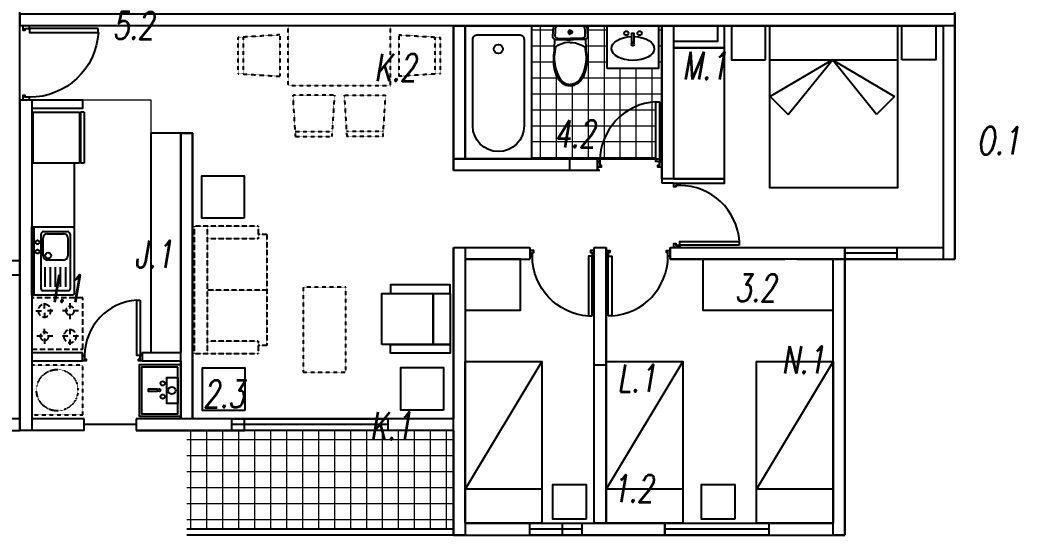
# Model space of a CAD drawing. Header units: inches. Extents: x 85 to 4460, y 49 to 5584.
# Drawn here: x 3290 to 4460, y 49 to 653 of the extents above; entities that cross this region are included whole.
import ezdxf

# ---------------------------------------------------------------- set-up
doc = ezdxf.new("R2010")
doc.units = ezdxf.units.IN
doc.header["$MEASUREMENT"] = 0
doc.linetypes.add('HIDDEN', pattern=[0.375, 0.25, -0.125])
doc.linetypes.add('HIDDEN2', pattern=[4.7625, 3.175, -1.5875])
for name, color, linetype in [('01 BLOQUES MUEBLES', 252, 'Continuous'), ('01 LOSA', 250, 'Continuous'), ('01 MUROS', 7, 'Continuous'), ('01 PUERTAS Y VENTANAS', 246, 'Continuous'), ('01 TEXTO SIMB.', 2, 'Continuous'), ('AR-ARTEFACTOS', 7, 'Continuous'), ('AR-MUEBLES SEGMENT', 252, 'HIDDEN2'), ('AR-PROYECCION', 8, 'Continuous'), ('Muros X', 100, 'Continuous'), ('Muros Y', 50, 'Continuous'), ('REV_JM', 201, 'Continuous')]:
    doc.layers.add(name, color=color, linetype=linetype)
doc.layers.add('01 HATCH', color=253, linetype='Continuous', lineweight=5)
doc.layers.add('LD_ELEV 1', color=254, linetype='Continuous', lineweight=9)
doc.layers.add('Nombres muros x', color=7, linetype='Continuous', true_color=0xffffff)
doc.layers.add('Nombres muros y', color=7, linetype='Continuous', true_color=0xffffff)
doc.layers.get('01 TEXTO SIMB.').off()
doc.styles.add('ROMANS', font='romans.shx', dxfattribs={"width": 0.7, "oblique": 10})

# ---------------------------------------------------------------- blocks, each defined once
blk = doc.blocks.new('mcaam')
at = {"layer": '01 BLOQUES MUEBLES', "ltscale": 25}
blk.add_line((65173.3, -1759.8), (65323.3, -1849.8), dxfattribs=at)
blk.add_lwpolyline([(65363.3, -1759.8), (65363.3, -1849.8), (65173.3, -1849.8), (65173.3, -1759.8)], close=True, dxfattribs=at)
blk.add_lwpolyline([(65323.3, -1759.8), (65323.3, -1849.8)], dxfattribs=at)
blk = doc.blocks.new('*U43')
at = {"layer": '01 PUERTAS Y VENTANAS'}
for points in [[(1648.7, 5084.8), (1648.7, 5081.8), (1643.8, 5081.8), (1643.8, 5079.8), (1641.2, 5079.8), (1641.2, 5084.8)], [(1726.7, 5003.8), (1648.7, 5003.8), (1648.7, 5008.5), (1726.7, 5008.5)], [(1648.7, 5003.8), (1648.7, 5000.8), (1641.2, 5000.8), (1641.2, 5005.8), (1643.8, 5005.8), (1643.8, 5003.8)]]:
    blk.add_lwpolyline(points, close=True, dxfattribs=at)
at = {"layer": '01 PUERTAS Y VENTANAS', "color": 8}
blk.add_arc((1648.6, 5003.5), 78.3, 3.6465, 89.9158, dxfattribs=at)
blk = doc.blocks.new('*U17')
at = {"layer": '01 PUERTAS Y VENTANAS'}
for points in [[(1638.2, 5086.3), (1638.2, 5008.3), (1633.5, 5008.3), (1633.5, 5086.3)], [(1557.2, 5008.3), (1560.2, 5008.3), (1560.2, 5003.4), (1562.2, 5003.4), (1562.2, 5000.8), (1557.2, 5000.8)], [(1638.2, 5008.3), (1641.2, 5008.3), (1641.2, 5000.8), (1636.2, 5000.8), (1636.2, 5003.4), (1638.2, 5003.4)]]:
    blk.add_lwpolyline(points, close=True, dxfattribs=at)
at = {"layer": '01 PUERTAS Y VENTANAS', "color": 8}
blk.add_arc((1638.5, 5008.2), 78.3, 93.6465, 179.9158, dxfattribs=at)
blk = doc.blocks.new('sofa-2')
at = {"linetype": 'HIDDEN', "ltscale": 0.01}
for p, q in [((-0.75, 1.5), (-0.75, 1.35)), ((-0.75, 1.5), (0, 1.5)), ((-0.15, 1.5), (-0.15, 0)), ((0, 1.5), (0, 0)), ((-0.85, 1.4), (-0.75, 1.4)), ((-0.85, 1.4), (-0.85, 0.1)), ((-0.75, 1.35), (-0.15, 1.35)), ((-0.85, 0.75), (-0.15, 0.75)), ((-0.75, 0.15), (-0.15, 0.15)), ((-0.75, 0.15), (-0.75, 0)), ((-0.85, 0.1), (-0.75, 0.1)), ((-0.75, 0), (0, 0))]:
    blk.add_line(p, q, dxfattribs=at)
blk = doc.blocks.new('*U15')
at = {"layer": '01 PUERTAS Y VENTANAS'}
for points in [[(1555.7, 4997.8), (1633.7, 4997.8), (1633.7, 4993.1), (1555.7, 4993.1)], [(1633.7, 4997.8), (1633.7, 5000.8), (1641.2, 5000.8), (1641.2, 4995.8), (1638.7, 4995.8), (1638.7, 4997.8)], [(1633.7, 4916.8), (1633.7, 4919.8), (1638.7, 4919.8), (1638.7, 4921.8), (1641.2, 4921.8), (1641.2, 4916.8)]]:
    blk.add_lwpolyline(points, close=True, dxfattribs=at)
at = {"layer": '01 PUERTAS Y VENTANAS', "color": 8}
blk.add_arc((1633.8, 4998.1), 78.3, 183.6465, 269.9158, dxfattribs=at)
blk = doc.blocks.new('wc')
at = {"layer": '01 BLOQUES MUEBLES'}
for p, q in [((2025.7, 3384.7), (2025.8, 3385.1)), ((2025.7, 3384.4), (2025.7, 3384.7)), ((2025.7, 3384.1), (2025.7, 3384.4)), ((2025.7, 3367.4), (2025.7, 3384.1)), ((2025.8, 3385.4), (2025.9, 3385.7)), ((2025.8, 3385.1), (2025.8, 3385.4)), ((2025.9, 3385.7), (2026.2, 3386)), ((2026.2, 3386), (2026.5, 3386.4)), ((2026.3, 3382.4), (2026.4, 3382.7)), ((2026.3, 3382.1), (2026.3, 3382.4)), ((2026.3, 3381.9), (2026.3, 3382.1)), ((2026.4, 3383), (2026.5, 3383.3)), ((2026.4, 3382.7), (2026.4, 3383)), ((2026.5, 3386.4), (2026.8, 3386.7)), ((2026.5, 3383.3), (2026.7, 3383.5)), ((2026.7, 3383.5), (2027, 3383.9)), ((2026.8, 3386.7), (2027.2, 3386.9)), ((2027, 3383.9), (2027.3, 3384.1)), ((2027.2, 3386.9), (2027.5, 3387.1)), ((2027.3, 3384.1), (2027.6, 3384.3)), ((2027.5, 3387.1), (2027.8, 3387.2)), ((2027.6, 3384.3), (2027.9, 3384.4)), ((2027.8, 3387.2), (2028.1, 3387.3)), ((2027.9, 3384.4), (2028.1, 3384.5)), ((2028.1, 3387.3), (2028.4, 3387.4)), ((2028.1, 3384.5), (2028.4, 3384.6)), ((2028.4, 3387.4), (2028.7, 3387.5)), ((2028.4, 3384.6), (2028.6, 3384.7)), ((2028.6, 3384.7), (2028.9, 3384.8)), ((2028.7, 3387.5), (2029, 3387.5)), ((2028.9, 3384.8), (2029.2, 3384.8)), ((2029, 3387.5), (2031, 3387.6)), ((2029.2, 3384.8), (2030.9, 3384.9)), ((2030.9, 3384.9), (2032.6, 3385)), ((2031, 3387.6), (2032.9, 3387.7)), ((2032.6, 3385), (2034.3, 3385.1)), ((2032.9, 3387.7), (2034.9, 3387.8)), ((2034.3, 3385.1), (2036, 3385.2)), ((2034.9, 3387.8), (2036.9, 3387.9)), ((2036, 3385.2), (2037.7, 3385.2)), ((2036.9, 3387.9), (2038.8, 3388)), ((2037.7, 3385.2), (2037.9, 3385.2)), ((2037.9, 3385.2), (2038.1, 3385.1)), ((2038.1, 3385.1), (2038.4, 3385)), ((2038.4, 3385), (2038.6, 3384.8)), ((2038.6, 3384.8), (2038.9, 3384.6)), ((2038.8, 3388), (2039.1, 3388)), ((2038.9, 3384.6), (2039.1, 3384.3)), ((2039.1, 3388), (2039.4, 3387.9)), ((2039.1, 3384.3), (2039.4, 3384.1)), ((2039.4, 3387.9), (2039.6, 3387.8)), ((2039.4, 3384.1), (2039.6, 3383.8)), ((2039.6, 3387.8), (2039.9, 3387.6)), ((2039.6, 3383.8), (2039.7, 3383.5)), ((2039.7, 3383.5), (2039.8, 3383.3)), ((2039.8, 3383.3), (2040, 3382.8)), ((2039.9, 3387.6), (2040.2, 3387.3)), ((2040, 3382.8), (2040.1, 3382.4)), ((2040.1, 3382.4), (2040.2, 3382.1)), ((2040.2, 3387.3), (2040.5, 3387)), ((2040.2, 3382.1), (2040.2, 3381.8)), ((2040.5, 3387), (2040.8, 3386.7)), ((2040.8, 3386.7), (2041, 3386.3)), ((2041, 3386.3), (2041.2, 3386)), ((2041.2, 3386), (2041.3, 3385.7)), ((2041.3, 3385.7), (2044.8, 3385.9)), ((2041.3, 3385.7), (2041.5, 3385.3)), ((2041.5, 3385.3), (2041.7, 3384.8)), ((2041.7, 3384.8), (2041.8, 3384.4)), ((2041.8, 3384.4), (2041.8, 3384)), ((2041.8, 3384), (2042.2, 3371.2)), ((2044.8, 3385.9), (2049.3, 3386)), ((2047.9, 3379.7), (2049, 3382.1)), ((2049, 3382.1), (2050.5, 3384.5)), ((2049.3, 3386), (2054.7, 3386.3)), ((2050.5, 3384.5), (2053.2, 3385.1)), ((2053.2, 3385.1), (2056.1, 3385.5)), ((2054.7, 3386.3), (2060.3, 3386.9)), ((2056.1, 3385.5), (2059.1, 3385.9)), ((2059.1, 3385.9), (2062.2, 3386)), ((2060.3, 3386.9), (2065.8, 3387.1)), ((2062.2, 3386), (2065.1, 3386)), ((2065.1, 3386), (2068.1, 3385.9)), ((2065.8, 3387.1), (2068.5, 3387.1)), ((2068.1, 3385.9), (2070.8, 3385.5)), ((2068.5, 3387.1), (2071.2, 3387)), ((2070.8, 3385.5), (2074.2, 3384.8)), ((2071.2, 3387), (2073.8, 3386.7)), ((2073.8, 3386.7), (2076.4, 3386.2)), ((2074.2, 3384.8), (2077.7, 3383.8)), ((2076.4, 3386.2), (2079, 3385.5)), ((2077.7, 3383.8), (2080.2, 3382.9)), ((2079, 3385.5), (2081.5, 3384.6)), ((2080.2, 3382.9), (2082.6, 3381.9)), ((2081.5, 3384.6), (2084, 3383.6)), ((2082.6, 3381.9), (2084.8, 3381)), ((2084, 3383.6), (2086.3, 3382.3)), ((2086.3, 3382.3), (2088.6, 3380.9)), ((2026.3, 3367.4), (2026.3, 3381.9)), ((2040.2, 3381.8), (2040.5, 3370.7)), ((2040.5, 3370.7), (2040.5, 3367.4)), ((2042.2, 3371.2), (2042.2, 3367.4)), ((2045.2, 3367.4), (2045.4, 3370.6)), ((2045.4, 3370.6), (2045.8, 3373.6)), ((2045.8, 3373.6), (2046.7, 3376.6)), ((2046.7, 3376.6), (2047.9, 3379.7)), ((2084.8, 3381), (2086.8, 3380)), ((2086.8, 3380), (2088.7, 3378.8)), ((2088.6, 3380.9), (2090.6, 3379.1)), ((2088.7, 3378.8), (2090.3, 3377.3)), ((2090.3, 3377.3), (2091.8, 3375.6)), ((2090.6, 3379.1), (2092.5, 3377.2)), ((2091.8, 3375.6), (2092.9, 3373.7)), ((2092.5, 3377.2), (2094, 3375)), ((2092.9, 3373.7), (2093.8, 3371.7)), ((2093.8, 3371.7), (2094.4, 3369.5)), ((2094, 3375), (2095.2, 3372.6)), ((2095.2, 3372.6), (2095.9, 3370)), ((2025.7, 3350.7), (2025.7, 3367.4)), ((2026.3, 3352.9), (2026.3, 3367.4)), ((2031, 3367.9), (2031.2, 3368.4)), ((2031, 3367.4), (2031, 3367.9)), ((2031, 3367.4), (2031, 3366.9)), ((2031, 3366.9), (2031.2, 3366.4)), ((2031.2, 3368.4), (2031.4, 3368.8)), ((2031.2, 3366.4), (2031.4, 3366)), ((2031.4, 3368.8), (2031.8, 3369.1)), ((2031.4, 3366), (2031.8, 3365.6)), ((2031.8, 3369.1), (2032.2, 3369.4)), ((2031.8, 3365.6), (2032.2, 3365.4)), ((2031.9, 3367.4), (2032, 3367.8)), ((2031.9, 3367.4), (2032, 3367)), ((2032, 3367.8), (2032.2, 3368.1)), ((2032, 3367), (2032.2, 3366.6)), ((2032.2, 3369.4), (2032.7, 3369.6)), ((2032.2, 3368.1), (2032.5, 3368.4)), ((2032.2, 3366.6), (2032.5, 3366.4)), ((2032.2, 3365.4), (2032.7, 3365.2)), ((2032.5, 3368.4), (2032.8, 3368.6)), ((2032.5, 3366.4), (2032.8, 3366.2)), ((2032.7, 3369.6), (2033.2, 3369.6)), ((2032.7, 3365.2), (2033.2, 3365.1)), ((2032.8, 3368.6), (2033.2, 3368.6)), ((2032.8, 3366.2), (2033.2, 3366.1)), ((2033.2, 3369.6), (2033.7, 3369.6)), ((2033.2, 3368.6), (2033.6, 3368.6)), ((2033.2, 3366.1), (2033.6, 3366.2)), ((2033.2, 3365.1), (2033.7, 3365.2)), ((2033.6, 3368.6), (2033.9, 3368.4)), ((2033.6, 3366.2), (2033.9, 3366.4)), ((2033.7, 3369.6), (2034.1, 3369.4)), ((2033.7, 3365.2), (2034.1, 3365.4)), ((2033.9, 3368.4), (2034.2, 3368.1)), ((2033.9, 3366.4), (2034.2, 3366.6)), ((2034.1, 3369.4), (2034.6, 3369.2)), ((2034.1, 3365.4), (2034.6, 3365.6)), ((2034.2, 3368.1), (2034.4, 3367.8)), ((2034.2, 3366.6), (2034.4, 3367)), ((2034.4, 3367.8), (2034.5, 3367.4)), ((2034.4, 3367), (2034.5, 3367.4)), ((2034.6, 3369.2), (2034.9, 3368.8)), ((2034.6, 3365.6), (2034.9, 3366)), ((2034.9, 3368.8), (2035.2, 3368.4)), ((2034.9, 3366), (2035.2, 3366.4)), ((2035.2, 3368.4), (2035.4, 3367.9)), ((2035.2, 3366.4), (2035.4, 3366.9)), ((2035.4, 3367.9), (2035.4, 3367.4)), ((2035.4, 3366.9), (2035.4, 3367.4)), ((2040.2, 3353), (2040.5, 3364.1)), ((2040.5, 3364.1), (2040.5, 3367.4)), ((2041.8, 3350.7), (2042.2, 3363.6)), ((2042.2, 3363.6), (2042.2, 3367.4)), ((2045.2, 3367.4), (2045.4, 3364.2)), ((2045.4, 3364.2), (2045.8, 3361.2)), ((2045.8, 3361.2), (2046.7, 3358.1)), ((2090.3, 3357.5), (2091.8, 3359.2)), ((2091.8, 3359.2), (2092.9, 3361.1)), ((2094, 3359.8), (2092.5, 3357.5)), ((2092.9, 3361.1), (2093.8, 3363.1)), ((2093.8, 3363.1), (2094.4, 3365.2)), ((2095.2, 3362.1), (2094, 3359.8)), ((2094.4, 3369.5), (2094.5, 3367.4)), ((2094.4, 3365.2), (2094.5, 3367.4)), ((2095.9, 3364.7), (2095.2, 3362.1)), ((2095.9, 3370), (2096.2, 3367.4)), ((2096.2, 3367.4), (2095.9, 3364.7)), ((2025.7, 3350.4), (2025.7, 3350.7)), ((2025.7, 3350), (2025.7, 3350.4)), ((2025.8, 3349.7), (2025.7, 3350)), ((2025.8, 3349.4), (2025.8, 3349.7)), ((2025.9, 3349), (2025.8, 3349.4)), ((2026.1, 3348.7), (2025.9, 3349)), ((2026.5, 3348.3), (2026.1, 3348.7)), ((2026.3, 3352.7), (2026.3, 3352.9)), ((2026.3, 3352.4), (2026.3, 3352.7)), ((2026.4, 3352.1), (2026.3, 3352.4)), ((2026.4, 3351.8), (2026.4, 3352.1)), ((2026.5, 3351.5), (2026.4, 3351.8)), ((2026.7, 3351.3), (2026.5, 3351.5)), ((2026.8, 3348.1), (2026.5, 3348.3)), ((2027, 3350.9), (2026.7, 3351.3)), ((2027.2, 3347.9), (2026.8, 3348.1)), ((2027.2, 3350.7), (2027, 3350.9)), ((2027.6, 3350.5), (2027.2, 3350.7)), ((2027.5, 3347.7), (2027.2, 3347.9)), ((2027.8, 3347.6), (2027.5, 3347.7)), ((2027.8, 3350.4), (2027.6, 3350.5)), ((2028.1, 3350.2), (2027.8, 3350.4)), ((2028.1, 3347.4), (2027.8, 3347.6)), ((2028.4, 3350.1), (2028.1, 3350.2)), ((2028.4, 3347.3), (2028.1, 3347.4)), ((2028.6, 3350.1), (2028.4, 3350.1)), ((2028.7, 3347.3), (2028.4, 3347.3)), ((2028.9, 3350), (2028.6, 3350.1)), ((2029, 3347.2), (2028.7, 3347.3)), ((2029.1, 3350), (2028.9, 3350)), ((2031, 3347.1), (2029, 3347.2)), ((2030.8, 3349.9), (2029.1, 3350)), ((2032.6, 3349.8), (2030.8, 3349.9)), ((2032.9, 3347), (2031, 3347.1)), ((2034.3, 3349.7), (2032.6, 3349.8)), ((2034.9, 3346.9), (2032.9, 3347)), ((2036, 3349.6), (2034.3, 3349.7)), ((2036.9, 3346.8), (2034.9, 3346.9)), ((2037.7, 3349.6), (2036, 3349.6)), ((2038.8, 3346.8), (2036.9, 3346.8)), ((2037.9, 3349.6), (2037.7, 3349.6)), ((2038.1, 3349.7), (2037.9, 3349.6)), ((2038.4, 3349.8), (2038.1, 3349.7)), ((2038.6, 3349.9), (2038.4, 3349.8)), ((2038.9, 3350.2), (2038.6, 3349.9)), ((2039.1, 3346.8), (2038.8, 3346.8)), ((2039.1, 3350.4), (2038.9, 3350.2)), ((2039.4, 3350.7), (2039.1, 3350.4)), ((2039.3, 3346.9), (2039.1, 3346.8)), ((2039.6, 3347), (2039.3, 3346.9)), ((2039.6, 3351), (2039.4, 3350.7)), ((2039.7, 3351.3), (2039.6, 3351)), ((2039.9, 3347.2), (2039.6, 3347)), ((2039.8, 3351.5), (2039.7, 3351.3)), ((2039.8, 3351.5), (2040, 3351.9)), ((2040.2, 3347.5), (2039.9, 3347.2)), ((2040, 3351.9), (2040.1, 3352.3)), ((2040.1, 3352.3), (2040.2, 3352.7)), ((2040.2, 3352.7), (2040.2, 3353)), ((2040.5, 3347.8), (2040.2, 3347.5)), ((2040.8, 3348.1), (2040.5, 3347.8)), ((2041, 3348.4), (2040.8, 3348.1)), ((2041.2, 3348.8), (2041, 3348.4)), ((2041.3, 3349), (2041.2, 3348.8)), ((2041.3, 3349), (2041.5, 3349.5)), ((2044.8, 3348.9), (2041.3, 3349)), ((2041.5, 3349.5), (2041.7, 3350)), ((2041.7, 3350), (2041.8, 3350.4)), ((2041.8, 3350.4), (2041.8, 3350.7)), ((2049.3, 3348.7), (2044.8, 3348.9)), ((2046.7, 3358.1), (2047.9, 3355)), ((2047.9, 3355), (2048.9, 3352.7)), ((2048.9, 3352.7), (2050.5, 3350.2)), ((2054.7, 3348.4), (2049.3, 3348.7)), ((2050.5, 3350.2), (2053.2, 3349.7)), ((2053.2, 3349.7), (2056, 3349.3)), ((2060.3, 3347.9), (2054.7, 3348.4)), ((2056, 3349.3), (2059.1, 3348.9)), ((2059.1, 3348.9), (2062.1, 3348.7)), ((2065.8, 3347.6), (2060.3, 3347.9)), ((2062.1, 3348.7), (2065, 3348.7)), ((2065, 3348.7), (2068, 3348.9)), ((2068.5, 3347.6), (2065.8, 3347.6)), ((2068, 3348.9), (2070.8, 3349.3)), ((2071.2, 3347.8), (2068.5, 3347.6)), ((2070.8, 3349.3), (2074.2, 3350)), ((2073.8, 3348.1), (2071.2, 3347.8)), ((2076.4, 3348.6), (2073.8, 3348.1)), ((2074.2, 3350), (2077.7, 3350.9)), ((2079, 3349.2), (2076.4, 3348.6)), ((2077.7, 3350.9), (2080.2, 3351.8)), ((2081.5, 3350.1), (2079, 3349.2)), ((2080.2, 3351.8), (2082.6, 3352.8)), ((2084, 3351.1), (2081.5, 3350.1)), ((2082.6, 3352.8), (2084.8, 3353.7)), ((2086.3, 3352.4), (2084, 3351.1)), ((2084.8, 3353.7), (2086.8, 3354.8)), ((2088.5, 3353.9), (2086.3, 3352.4)), ((2086.8, 3354.8), (2088.7, 3356)), ((2090.6, 3355.6), (2088.5, 3353.9)), ((2088.7, 3356), (2090.3, 3357.5)), ((2092.5, 3357.5), (2090.6, 3355.6))]:
    blk.add_line(p, q, dxfattribs=at)
blk = doc.blocks.new('tt')
at = {"layer": '01 BLOQUES MUEBLES', "color": 8}
blk.add_lwpolyline([(80582.1, 2679.8), (80722.1, 2679.8), (80722.1, 2609.8), (80582.1, 2609.8)], close=True, dxfattribs=at)
at = {"layer": '01 BLOQUES MUEBLES'}
blk.add_lwpolyline([(80596.5, 2671.8), (80687.6, 2671.8, -0.999997), (80687.6, 2617.8), (80596.5, 2617.8, -0.414214), (80591.5, 2622.8), (80591.5, 2666.8, -0.414214)], format="xyb", close=True, dxfattribs=at)
blk.add_circle((80606.5, 2644.8), 4.8, dxfattribs=at)
blk = doc.blocks.new('Cama 2 plazas')
at = {"layer": '01 BLOQUES MUEBLES'}
for p, q in [((1628.9, 5039.1), (1671.9, 5112.1)), ((1671.9, 5112.1), (1693.1, 5090.9)), ((1693.1, 5090.9), (1628.9, 5039.1)), ((1628.9, 5039.1), (1671.9, 4966.1)), ((1693.1, 4987.3), (1628.9, 5039.1)), ((1671.9, 4966.1), (1693.1, 4987.3))]:
    blk.add_line(p, q, dxfattribs=at)
for points in [[(1628.9, 5117.7), (1588.9, 5117.7), (1588.9, 5157.7), (1628.9, 5157.7)], [(1588.9, 4962.7), (1778.9, 4962.7), (1778.9, 5112.7), (1588.9, 5112.7)], [(1628.9, 4957.7), (1588.9, 4957.7), (1588.9, 4917.7), (1628.9, 4917.7)]]:
    blk.add_lwpolyline(points, close=True, dxfattribs=at)
blk.add_lwpolyline([(1628.9, 5112.7), (1628.9, 4962.7)], dxfattribs=at)
blk = doc.blocks.new('Sofá 1 cuerpo')
at = {"layer": '01 BLOQUES MUEBLES'}
for points in [[(2459.9, 3659), (2449.9, 3659), (2449.9, 3589), (2459.9, 3589), (2459.9, 3659)], [(2519.9, 3659), (2529.9, 3659), (2529.9, 3589), (2519.9, 3589), (2519.9, 3659)]]:
    blk.add_lwpolyline(points, dxfattribs=at)
for points in [[(2519.9, 3639), (2459.9, 3639), (2459.9, 3659), (2519.9, 3659)], [(2519.9, 3579), (2459.9, 3579), (2459.9, 3639), (2519.9, 3639)]]:
    blk.add_lwpolyline(points, close=True, dxfattribs=at)
blk = doc.blocks.new('lav')
at = {"layer": '01 BLOQUES MUEBLES'}
for p, q in [((53035.9, -1515.9), (53035.9, -1455.9)), ((53035.9, -1455.9), (53040.4, -1455.9)), ((53040.4, -1515.9), (53040.4, -1455.9)), ((53041.4, -1515.9), (53041.4, -1455.9)), ((53041.4, -1455.9), (53095.9, -1455.9)), ((53095.9, -1455.9), (53095.9, -1515.9)), ((53097.6, -1464.8), (53095.9, -1464.8)), ((53097.6, -1507.9), (53097.6, -1464.8)), ((53095.9, -1507.9), (53097.6, -1507.9)), ((53035.9, -1515.9), (53040.4, -1515.9)), ((53095.9, -1515.9), (53041.4, -1515.9))]:
    blk.add_line(p, q, dxfattribs=at)
blk = doc.blocks.new('_Lavaplatos_50x80')
for p, q in [((0.03, -0.8), (0.03, 0)), ((0.11, -0.73), (0.11, -0.085)), ((0.14, -0.055), (0.42, -0.055)), ((0.185, -0.08), (0.375, -0.08)), ((0.45, -0.085), (0.45, -0.385)), ((0.135, -0.34), (0.135, -0.13)), ((0.425, -0.13), (0.425, -0.34)), ((0.375, -0.39), (0.185, -0.39)), ((0.45, -0.385), (0.45, -0.73)), ((0.16, -0.704), (0.16, -0.474)), ((0.22, -0.704), (0.22, -0.474)), ((0.28, -0.704), (0.28, -0.474)), ((0.34, -0.704), (0.34, -0.474)), ((0.4, -0.704), (0.4, -0.474)), ((0.43, -0.75), (0.13, -0.75))]:
    blk.add_line(p, q)
blk.add_lwpolyline([(0.48, -0.8), (0, -0.8), (0, 0), (0.48, 0, -0.414214), (0.5, -0.02), (0.5, -0.78, -0.414214)], format="xyb", close=True)
for centre, radius in [((0.068, -0.18), 0.0232), ((0.068, -0.29), 0.0232), ((0.193, -0.336), 0.035)]:
    blk.add_circle(centre, radius)
for centre, radius, start, end in [((0.14, -0.085), 0.03, 90, 180), ((0.185, -0.13), 0.05, 90, 180), ((0.375, -0.13), 0.05, 0, 90), ((0.42, -0.085), 0.03, 0, 90), ((0.185, -0.34), 0.05, 180, 270), ((0.375, -0.34), 0.05, 270, 0), ((0.13, -0.73), 0.02, 180, 270), ((0.43, -0.73), 0.02, 270, 0)]:
    blk.add_arc(centre, radius, start, end)
blk = doc.blocks.new('_Cocina_1')
at = {"linetype": 'HIDDEN2', "ltscale": 0.02}
for p, q in [((-0.6, -0.3), (-0.6, 0.3)), ((-0.6, 0.3), (0, 0.3)), ((-0.45, 0.175), (-0.45, 0.25)), ((-0.45, 0.175), (-0.45, 0.25)), ((-0.45, 0.175), (-0.45, 0.25)), ((-0.45, 0.175), (-0.45, 0.25)), ((-0.45, 0.175), (-0.45, 0.25)), ((-0.15, 0.175), (-0.15, 0.25)), ((0, 0.3), (0, -0.3)), ((-0.55, 0.15), (-0.475, 0.15)), ((-0.55, 0.15), (-0.475, 0.15)), ((-0.55, 0.15), (-0.475, 0.15)), ((-0.55, 0.15), (-0.475, 0.15)), ((-0.55, 0.15), (-0.475, 0.15)), ((-0.45, 0.05), (-0.45, 0.125)), ((-0.45, 0.05), (-0.45, 0.125)), ((-0.45, 0.05), (-0.45, 0.125)), ((-0.45, 0.05), (-0.45, 0.125)), ((-0.45, 0.05), (-0.45, 0.125)), ((-0.425, 0.15), (-0.35, 0.15)), ((-0.425, 0.15), (-0.35, 0.15)), ((-0.425, 0.15), (-0.35, 0.15)), ((-0.425, 0.15), (-0.35, 0.15)), ((-0.425, 0.15), (-0.35, 0.15)), ((-0.25, 0.15), (-0.175, 0.15)), ((-0.25, 0.15), (-0.175, 0.15)), ((-0.25, 0.15), (-0.175, 0.15)), ((-0.25, 0.15), (-0.175, 0.15)), ((-0.25, 0.15), (-0.175, 0.15)), ((-0.15, 0.125), (-0.15, 0.05)), ((-0.05, 0.15), (-0.125, 0.15)), ((-0.45, -0.125), (-0.45, -0.05)), ((-0.45, -0.125), (-0.45, -0.05)), ((-0.45, -0.125), (-0.45, -0.05)), ((-0.45, -0.125), (-0.45, -0.05)), ((-0.45, -0.125), (-0.45, -0.05)), ((-0.15, -0.125), (-0.15, -0.05)), ((-0.15, -0.125), (-0.15, -0.05)), ((-0.15, -0.125), (-0.15, -0.05)), ((-0.15, -0.125), (-0.15, -0.05)), ((-0.15, -0.125), (-0.15, -0.05)), ((-0.55, -0.15), (-0.475, -0.15)), ((-0.55, -0.15), (-0.475, -0.15)), ((-0.55, -0.15), (-0.475, -0.15)), ((-0.55, -0.15), (-0.475, -0.15)), ((-0.55, -0.15), (-0.475, -0.15)), ((-0.45, -0.25), (-0.45, -0.175)), ((-0.45, -0.25), (-0.45, -0.175)), ((-0.45, -0.25), (-0.45, -0.175)), ((-0.45, -0.25), (-0.45, -0.175)), ((-0.45, -0.25), (-0.45, -0.175)), ((-0.425, -0.15), (-0.35, -0.15)), ((-0.425, -0.15), (-0.35, -0.15)), ((-0.425, -0.15), (-0.35, -0.15)), ((-0.425, -0.15), (-0.35, -0.15)), ((-0.425, -0.15), (-0.35, -0.15)), ((-0.25, -0.15), (-0.175, -0.15)), ((-0.25, -0.15), (-0.175, -0.15)), ((-0.25, -0.15), (-0.175, -0.15)), ((-0.25, -0.15), (-0.175, -0.15)), ((-0.25, -0.15), (-0.175, -0.15)), ((-0.15, -0.175), (-0.15, -0.25)), ((-0.125, -0.15), (-0.05, -0.15)), ((-0.125, -0.15), (-0.05, -0.15)), ((-0.125, -0.15), (-0.05, -0.15)), ((-0.125, -0.15), (-0.05, -0.15)), ((-0.125, -0.15), (-0.05, -0.15)), ((0, -0.3), (-0.6, -0.3)), ((0, -0.3), (-0.6, -0.3)), ((0, -0.3), (-0.6, -0.3)), ((0, -0.3), (-0.6, -0.3)), ((0, -0.3), (-0.6, -0.3))]:
    blk.add_line(p, q, dxfattribs=at)
for centre, radius in [((-0.45, 0.15), 0.05), ((-0.45, 0.15), 0.05), ((-0.45, 0.15), 0.05), ((-0.45, 0.15), 0.05), ((-0.45, 0.15), 0.05), ((-0.15, 0.15), 0.075), ((-0.15, 0.15), 0.075), ((-0.15, 0.15), 0.075), ((-0.15, 0.15), 0.075), ((-0.15, 0.15), 0.075), ((-0.45, -0.15), 0.075), ((-0.45, -0.15), 0.075), ((-0.45, -0.15), 0.075), ((-0.45, -0.15), 0.075), ((-0.45, -0.15), 0.075), ((-0.15, -0.15), 0.05), ((-0.15, -0.15), 0.05), ((-0.15, -0.15), 0.05), ((-0.15, -0.15), 0.05), ((-0.15, -0.15), 0.05)]:
    blk.add_circle(centre, radius, dxfattribs=at)

msp = doc.modelspace()

# ---------------------------------------------------------------- hatches: boundary and pattern name
at = {"layer": '01 HATCH'}
h = msp.add_hatch(dxfattribs=at)
h.set_pattern_fill('NET', color=256, scale=150, angle=180)
h.set_pattern_definition([(180, (84506.894, 379.36), (-2e-15, -18.75), []), (270, (84506.894, 379.36), (18.75, -3e-15), [])])
h.paths.add_polyline_path([(3960.7, 490.4), (3967.6, 490.4), (3967.6, 490.4), (3970.4, 490.4, -0.382894), (4036.1, 557.4), (4040.3, 557.4), (4040.3, 490.4), (4043, 490.4), (4043, 646.6), (4039.1, 646.6), (4039.1, 596.6), (3979.1, 596.6), (3979.1, 646.6), (3960.7, 646.6)])
h.paths.add_polyline_path([(3970.4, 490.4), (3970.4, 490.4), (4036.1, 490.4), (4036.1, 557.4, 0.382894)], flags=17)
h.paths.add_polyline_path([(3890.4, 490.4), (3960.7, 490.4), (3960.7, 646.6), (3953.2, 646.6), (3953.9, 646.4), (3954.7, 645.7), (3955.1, 645.1), (3955.5, 644), (3955.6, 643.4), (3955.7, 641.4), (3955.8, 639.4), (3955.9, 637.4), (3956, 635.5), (3956.1, 633.2), (3955.8, 632.6), (3955.3, 632), (3954.6, 631.4), (3953.8, 631), (3954, 627.5), (3954.1, 623), (3954.4, 617.6), (3955, 612.1), (3955.2, 606.5), (3955.2, 603.9), (3955.1, 601.2), (3954.8, 598.5), (3954.3, 595.9), (3953.6, 593.3), (3952.7, 590.8), (3951.7, 588.3), (3950.4, 586), (3949, 583.8), (3947.2, 581.7), (3945.3, 579.9), (3943.1, 578.3), (3940.7, 577.1), (3938.1, 576.4), (3935.5, 576.1), (3932.8, 576.4), (3930.2, 577.1), (3927.9, 578.3), (3925.7, 579.9), (3923.7, 581.7), (3922, 583.8), (3920.5, 586), (3919.3, 588.3), (3918.2, 590.8), (3917.3, 593.3), (3916.7, 595.9), (3916.2, 598.5), (3915.8, 601.2), (3915.7, 603.8), (3915.7, 606.5), (3916, 612.1), (3916.5, 617.6), (3916.8, 623), (3917, 627.5), (3917.1, 631), (3916.3, 631.4), (3915.5, 632.1), (3914.9, 632.9), (3914.9, 633.5), (3914.9, 635.5), (3915, 637.4), (3915.1, 639.4), (3915.2, 641.4), (3915.3, 643.6), (3915.6, 644.5), (3916.2, 645.6), (3917.3, 646.6), (3890.4, 646.6)])
h = msp.add_hatch(dxfattribs=at)
h.set_pattern_fill('NET', color=256, scale=150, angle=180)
h.set_pattern_definition([(180, (84471.711, 1248.52), (-2e-15, -18.75), []), (270, (84471.711, 1248.52), (18.75, -3e-15), [])])
h.paths.add_polyline_path([(3485.5, 56), (3798.6, 56), (3798.6, 171.7), (3485.5, 171.7)])

# ---------------------------------------------------------------- linework, layer by layer
msp.add_lwpolyline([(3935.2, 476.6), (3935.2, 490.4)])
at = {"layer": '01 BLOQUES MUEBLES'}
for points in [[(3979.1, 596.6), (3979.1, 646.6), (4039.1, 646.6), (4039.1, 596.6)], [(4009.2, 637.4), (4007.7, 637.4), (4007.7, 627.4), (4010.7, 627.4), (4010.7, 637.4)], [(4056.8, 620.6), (4056.8, 467), (4116.8, 467), (4116.8, 620.6)], [(3443.6, 520.6), (3443.6, 263.4), (3478.6, 263.4), (3478.6, 520.6)], [(3303.6, 410.6), (3353.8, 410.6), (3353.8, 485.4), (3303.6, 485.4)], [(3877.4, 372.8), (3812.4, 372.8), (3812.4, 312.8), (3877.4, 312.8)], [(4244.1, 372.8), (4091.2, 372.8), (4091.2, 312.8), (4244.1, 312.8)], [(3478.6, 248.6), (3429.9, 248.6), (3429.9, 188.6), (3478.6, 188.6)], [(3475, 246.1), (3432.4, 246.1), (3432.4, 191.2), (3475, 191.2)], [(3440.7, 219.1), (3440.7, 220.6), (3450.7, 220.6), (3450.7, 217.6), (3440.7, 217.6)], [(3954.8, 68), (3954.8, 108), (3914.8, 108), (3914.8, 68)], [(4129.3, 67.9), (4129.3, 107.9), (4089.3, 107.9), (4089.3, 67.9)]]:
    msp.add_lwpolyline(points, close=True, dxfattribs=at)
msp.add_lwpolyline([(3967.6, 490.4), (4043, 490.4)], dxfattribs=at)
at = {"layer": '01 BLOQUES MUEBLES', "ltscale": 25}
for points in [[(3553.1, 420.7), (3503.1, 420.7), (3503.1, 470.7), (3553.1, 470.7)], [(3553.9, 195.3), (3503.9, 195.3), (3503.9, 245.3), (3553.9, 245.3)], [(3786.7, 195.6), (3736.7, 195.6), (3736.7, 245.6), (3786.7, 245.6)]]:
    msp.add_lwpolyline(points, close=True, dxfattribs=at)
at = {"layer": '01 BLOQUES MUEBLES'}
for centre, radius in [((4001.5, 637.9), 2.5), ((4017, 637.9), 2.5), ((4009.2, 624.7), 1.61), ((3457.4, 227), 2.5), ((3453.4, 219.1), 1.61), ((3457.4, 211.5), 2.5)]:
    msp.add_circle(centre, radius, dxfattribs=at)
at = {"layer": '01 BLOQUES MUEBLES', "extrusion": (0, 0, -1)}
msp.add_ellipse((4009.2, 619.9), major_axis=(-25, 0), ratio=0.565157, start_param=1.634018, end_param=7.79076, dxfattribs=at)
at = {"layer": '01 HATCH'}
msp.add_lwpolyline([(3363.2, 559.6), (3443.6, 559.6), (3443.6, 520.6)], dxfattribs=at)
at = {"layer": '01 LOSA'}
for points in [[(3798.6, 56), (3485.5, 56)], [(3798.6, 49), (3485.5, 49)]]:
    msp.add_lwpolyline(points, dxfattribs=at)
at = {"layer": '01 MUROS'}
for p, q in [((3289.8, 185.5), (3289.8, 1135.4)), ((3289.8, 370.9), (3202.9, 370.9)), ((3289.8, 171.7), (3289.8, 370.9)), ((3216.7, 354.3), (3289.8, 354.3)), ((3289.8, 354.3), (3289.8, 185.5)), ((3289.8, 185.5), (3216.7, 185.5)), ((3009.8, 171.7), (3289.8, 171.7)), ((3289.8, 171.7), (3289.8, 171.7))]:
    msp.add_line(p, q, dxfattribs=at)
for points in [[(4387.1, 646.6), (4387.1, 646.6), (4387.1, 934.2)], [(4387.1, 646.6), (3289.8, 646.6), (3289.8, 660.4)], [(4387.1, 660.4), (3289.8, 660.4), (3289.8, 646.6)], [(4387.1, 660.4), (4387.1, 660.4), (4387.1, 372.8)], [(3798.6, 646.6), (3289.8, 646.6)], [(3798.6, 646.6), (3798.6, 476.6)], [(3812.4, 646.6), (3812.4, 490.4)], [(3882.6, 646.6), (3812.4, 646.6)], [(3812.4, 646.6), (4043, 646.6)], [(4043, 646.6), (4043, 462)], [(4056.8, 646.6), (4373.3, 646.6), (4373.3, 386.6)], [(4056.8, 620.6), (4116.8, 620.6), (4116.8, 646.6)], [(4056.8, 620.4), (4056.8, 467)], [(3289.8, 559.6), (3289.8, 171.7)], [(3289.8, 559.6), (3363.2, 559.6), (3363.2, 549.6), (3303.6, 549.6)], [(3303.6, 549.6), (3303.6, 263.4)], [(3492.4, 185.5), (3492.4, 520.6), (3478.6, 520.6), (3478.6, 263.4)], [(3970.4, 490.4), (3812.4, 490.4)], [(3967.6, 476.6), (3967.6, 490.4)], [(3970.4, 476.6), (3798.6, 476.6)], [(4056.8, 462), (4043, 462)], [(4056.8, 462), (4116.8, 462), (4116.8, 467), (4056.8, 467)], [(3798.6, 386.6), (3798.6, 185.5)], [(3798.6, 386.6), (3888.4, 386.6)], [(3888.4, 386.6), (3888.4, 372.8)], [(3963.8, 62.8), (3963.8, 386.6)], [(3963.8, 386.6), (3977.6, 386.6)], [(3977.6, 82.8), (3977.6, 386.6)], [(4053, 386.6), (4373.3, 386.6)], [(4053, 386.5), (4053, 372.7)], [(4318.9, 379.7), (4257.9, 379.7)], [(3812.4, 372.8), (3812.4, 82.8)], [(3812.4, 372.8), (3888.4, 372.8)], [(4053, 372.8), (4187.6, 372.8)], [(4201.4, 372.8), (4244.1, 372.8)], [(4244.1, 82.8), (4244.1, 372.8), (4244.1, 372.8)], [(4257.9, 49), (4257.9, 372.8)], [(4257.9, 372.8), (4387.1, 372.8)], [(3303.6, 263.4), (3363.2, 263.4)], [(3363.2, 253.4), (3363.2, 263.4)], [(3433.2, 263.4), (3478.6, 263.4)], [(3433.2, 263.4), (3433.2, 253.4)], [(3303.6, 253.4), (3303.6, 185.5)], [(3303.6, 253.4), (3363.2, 253.4)], [(3433.2, 253.4), (3478.6, 253.4)], [(3478.6, 253.4), (3478.6, 185.5)], [(3977.6, 248.5), (3963.8, 248.5)], [(3365.3, 185.5), (3303.6, 185.5)], [(3365.3, 171.7), (3365.3, 185.5)], [(3426.3, 178.6), (3365.3, 178.6)], [(3478.6, 185.5), (3426.3, 185.5)], [(3426.3, 185.5), (3426.3, 171.7)], [(3798.6, 185.5), (3492.4, 185.5)], [(3721.4, 178.7), (3538.4, 178.7)], [(3365.3, 171.7), (3289.8, 171.7)], [(3798.6, 171.7), (3426.3, 171.7)], [(3798.6, 171.7), (3798.6, 49)], [(3812.4, 62.8), (3963.8, 62.8)], [(3977.6, 62.8), (4244.1, 62.8)], [(3798.6, 49), (4257.9, 49)], [(3949.2, 55.9), (3888.2, 55.9)], [(4168.6, 55.9), (4046.6, 55.9)]]:
    msp.add_lwpolyline(points, dxfattribs=at)
for points in [[(4056.8, 628.6), (4108.8, 628.6), (4108.8, 646.6), (4056.8, 646.6)], [(4318.9, 372.8), (4257.9, 372.8), (4257.9, 386.6), (4318.9, 386.6)], [(3721.4, 171.7), (3538.4, 171.7), (3538.4, 185.5), (3721.4, 185.5)], [(3949.2, 49), (3888.2, 49), (3888.2, 62.8), (3949.2, 62.8)], [(4168.6, 49), (4046.6, 49), (4046.6, 62.8), (4168.6, 62.8)]]:
    msp.add_lwpolyline(points, close=True, dxfattribs=at)
at = {"layer": 'AR-ARTEFACTOS'}
msp.add_lwpolyline([(3475, 203.5), (3462.1, 203.5), (3462.1, 233.8), (3475, 233.8)], close=True, dxfattribs=at)
msp.add_circle((3468.1, 218.6), 4.32, dxfattribs=at)
at = {"layer": 'AR-MUEBLES SEGMENT', "ltscale": 0.02}
for p, q in [((3604.6, 576.6), (3604.6, 646.6)), ((3724.6, 646.6), (3604.6, 646.6)), ((3724.6, 576.6), (3724.6, 646.6)), ((3546.1, 590.4), (3546.1, 632.9)), ((3552.2, 590.4), (3552.2, 632.9)), ((3594.7, 635.9), (3594.7, 587.3)), ((3734.6, 635.9), (3734.6, 587.3)), ((3777.1, 590.4), (3777.1, 632.9)), ((3783.2, 590.4), (3783.2, 632.9)), ((3604.6, 576.6), (3724.6, 576.6)), ((3658.9, 565.2), (3610.3, 565.2)), ((3670.4, 565.2), (3719, 565.2)), ((3613.3, 522.7), (3655.8, 522.7)), ((3613.3, 516.6), (3655.8, 516.6)), ((3715.9, 522.7), (3673.4, 522.7)), ((3715.9, 516.6), (3673.4, 516.6))]:
    msp.add_line(p, q, dxfattribs=at)
for points in [[(3594.7, 635.9), (3546.1, 632.9)], [(3734.6, 635.9), (3783.2, 632.9)], [(3546.1, 590.4), (3594.7, 587.3)], [(3783.2, 590.4), (3734.6, 587.3)], [(3613.3, 516.6), (3610.3, 565.2)], [(3658.9, 565.2), (3655.8, 516.6)], [(3670.4, 565.2), (3673.4, 516.6)], [(3715.9, 516.6), (3719, 565.2)]]:
    msp.add_lwpolyline(points, dxfattribs=at)
msp.add_lwpolyline([(3622.3, 240), (3672.3, 240), (3672.3, 340), (3622.3, 340)], close=True, dxfattribs=at)
at = {"layer": 'AR-PROYECCION', "color": 8, "linetype": 'HIDDEN', "ltscale": 0.01}
msp.add_lwpolyline([(3363.6, 190), (3363.6, 248.5), (3303.6, 248.5), (3303.6, 190)], close=True, dxfattribs=at)
msp.add_circle((3333.6, 219), 24.3, dxfattribs=at)
at = {"layer": 'Muros X', "ltscale": 9}
for p, q in [((3289.8, 646.6), (3289.8, 660.4)), ((3289.8, 646.6), (3289.8, 660.4)), ((4387.1, 660.4), (4387.1, 646.6)), ((4387.1, 660.4), (4387.1, 646.6)), ((4387.1, 646.6), (3289.8, 646.6)), ((4387.1, 646.6), (3289.8, 646.6)), ((3798.6, 476.6), (3798.6, 490.4)), ((3798.6, 490.4), (3967.6, 490.4)), ((3798.6, 476.6), (3798.6, 490.4)), ((3798.6, 490.4), (3967.6, 490.4)), ((3967.6, 490.4), (3967.6, 476.6)), ((3967.6, 490.4), (3967.6, 476.6)), ((3967.6, 476.6), (3798.6, 476.6)), ((3967.6, 476.6), (3798.6, 476.6)), ((4053, 386.6), (4257.9, 386.6)), ((4053, 372.8), (4053, 386.6)), ((4053, 386.6), (4257.9, 386.6)), ((4053, 372.8), (4053, 386.6)), ((4257.9, 386.6), (4257.9, 372.8)), ((4257.9, 386.6), (4257.9, 372.8)), ((4257.9, 372.8), (4053, 372.8)), ((4257.9, 372.8), (4053, 372.8)), ((3553.4, 185.5), (3426.3, 185.5)), ((3426.3, 185.5), (3426.3, 171.7)), ((3553.4, 185.5), (3426.3, 185.5)), ((3426.3, 185.5), (3426.3, 171.7)), ((3553.4, 171.7), (3553.4, 185.5)), ((3553.4, 171.7), (3553.4, 185.5)), ((3426.3, 171.7), (3553.4, 171.7)), ((3426.3, 171.7), (3553.4, 171.7)), ((3926.6, 62.8), (4046.6, 62.8)), ((3926.6, 49), (3926.6, 62.8)), ((3926.6, 62.8), (4046.6, 62.8)), ((3926.6, 49), (3926.6, 62.8)), ((4046.6, 62.8), (4046.6, 49)), ((4046.6, 62.8), (4046.6, 49)), ((4046.6, 49), (3926.6, 49)), ((4046.6, 49), (3926.6, 49))]:
    msp.add_line(p, q, dxfattribs=at)
at = {"layer": 'Muros Y', "ltscale": 9}
for p, q in [((3798.6, 646.6), (3812.4, 646.6)), ((3798.6, 490.6), (3798.6, 646.6)), ((3798.6, 646.4), (3812.4, 646.4)), ((3798.6, 490.4), (3798.6, 646.4)), ((3812.4, 646.6), (3812.4, 490.6)), ((3812.4, 646.4), (3812.4, 490.4)), ((4043, 646.6), (4056.8, 646.6)), ((4043, 467), (4043, 646.6)), ((4043, 646.6), (4056.8, 646.6)), ((4043, 467), (4043, 646.6)), ((4056.8, 646.6), (4056.8, 467)), ((4056.8, 646.6), (4056.8, 467)), ((4387.1, 646.6), (4373.3, 646.6)), ((4373.3, 646.6), (4373.3, 372.8)), ((4387.1, 646.6), (4373.3, 646.6)), ((4373.3, 646.6), (4373.3, 372.8)), ((4387.1, 372.8), (4387.1, 646.6)), ((4387.1, 372.8), (4387.1, 646.6)), ((3289.8, 559.6), (3303.6, 559.6)), ((3289.8, 171.7), (3289.8, 559.6)), ((3289.8, 559.6), (3303.6, 559.6)), ((3289.8, 171.7), (3289.8, 559.6)), ((3303.6, 559.6), (3303.6, 171.7)), ((3303.6, 559.6), (3303.6, 171.7)), ((3478.6, 520.6), (3492.4, 520.6)), ((3478.6, 185.5), (3478.6, 520.6)), ((3478.6, 520.6), (3492.4, 520.6)), ((3478.6, 185.5), (3478.6, 520.6)), ((3492.4, 520.6), (3492.4, 185.5)), ((3492.4, 520.6), (3492.4, 185.5)), ((3812.4, 490.6), (3798.6, 490.6)), ((3812.4, 490.4), (3798.6, 490.4)), ((4056.8, 467), (4043, 467)), ((4056.8, 467), (4043, 467)), ((3798.6, 386.6), (3812.4, 386.6)), ((3798.6, 49), (3798.6, 386.6)), ((3798.6, 386.6), (3812.4, 386.6)), ((3798.6, 49), (3798.6, 386.6)), ((3812.4, 386.6), (3812.4, 49)), ((3812.4, 386.6), (3812.4, 49)), ((3963.8, 386.6), (3977.6, 386.6)), ((3963.8, 62.8), (3963.8, 386.6)), ((3963.8, 386.6), (3977.6, 386.6)), ((3963.8, 62.8), (3963.8, 386.6)), ((3977.6, 386.6), (3977.6, 62.8)), ((3977.6, 386.6), (3977.6, 62.8)), ((4244.1, 372.8), (4257.9, 372.8)), ((4244.1, 49), (4244.1, 372.8)), ((4244.1, 372.8), (4257.9, 372.8)), ((4244.1, 49), (4244.1, 372.8)), ((4257.9, 372.8), (4257.9, 49)), ((4257.9, 372.8), (4257.9, 49)), ((4373.3, 372.8), (4387.1, 372.8)), ((4373.3, 372.8), (4387.1, 372.8)), ((3492.4, 185.5), (3478.6, 185.5)), ((3492.4, 185.5), (3478.6, 185.5)), ((3303.6, 171.7), (3289.8, 171.7)), ((3303.6, 171.7), (3289.8, 171.7)), ((3977.6, 62.8), (3963.8, 62.8)), ((3977.6, 62.8), (3963.8, 62.8)), ((3812.4, 49), (3798.6, 49)), ((3812.4, 49), (3798.6, 49)), ((4257.9, 49), (4244.1, 49)), ((4257.9, 49), (4244.1, 49))]:
    msp.add_line(p, q, dxfattribs=at)

# ---------------------------------------------------------------- block references
at = {"layer": '01 BLOQUES MUEBLES', "xscale": 1.114284281753754, "yscale": 1.114284281753754, "zscale": 1.114284281753754, "rotation": 270}
msp.add_blockref('tt', (904.3, 90438), dxfattribs=at)
at = {"layer": '01 PUERTAS Y VENTANAS', "xscale": -1.036249976563956, "yscale": 1.036249976563956, "zscale": 1.036249976563956}
msp.add_blockref('*U15', (4993.9, -4535.5), dxfattribs=at)
at = {"layer": '01 PUERTAS Y VENTANAS'}
for name, p, xscale, yscale, zscale, rotation in [('*U43', (8531.2, -992.3), 0.8975026016796874, 0.8975026016796874, 0.8975026016796874, 89.99999999999999), ('*U17', (-430.9, 1859.6), 0.8975026016796874, 0.8975026016796874, 0.8975026016796874, 270), ('*U43', (8452.1, 1855.8), -0.8975026016796874, 0.8975026016796874, 0.8975026016796874, 90), ('*U43', (-510.6, 1856), 0.8975026016796874, 0.8975026016796874, 0.8975026016796874, 270), ('*U43', (7600.9, -1114.4), 0.8333952729897484, 0.8333952729897484, 0.8333952729897484, 89.99999999999999)]:
    msp.add_blockref(name, p, dxfattribs=dict(at, xscale=xscale, yscale=yscale, zscale=zscale, rotation=rotation))
at = {"layer": '01 TEXTO SIMB.', "xscale": -1, "rotation": 90}
msp.add_blockref('Cama 2 plazas', (9282.4, 2235.5), dxfattribs=at)
at = {"layer": '01 TEXTO SIMB.', "rotation": 270}
msp.add_blockref('Sofá 1 cuerpo', (135.7, 2792.4), dxfattribs=at)
at = {"layer": 'AR-ARTEFACTOS', "xscale": 100.00000182431, "yscale": 100.00000182431, "zscale": 100.00000182431}
msp.add_blockref('_Lavaplatos_50x80', (3303.6, 410.6), dxfattribs=at)
at = {"layer": 'AR-MUEBLES SEGMENT', "ltscale": 0.02, "xscale": -100.00000182431, "yscale": 100.00000182431, "zscale": 100.00000182431}
msp.add_blockref('sofa-2', (3494.4, 261.5), dxfattribs=at)
at = {"layer": 'AR-PROYECCION', "color": 8, "linetype": 'HIDDEN', "ltscale": 0.01, "xscale": -100.00000182431, "yscale": 100.00000182431, "zscale": 100.00000182431}
msp.add_blockref('_Cocina_1', (3303.6, 297.3), dxfattribs=at)
at = {"layer": 'LD_ELEV 1', "xscale": -1, "rotation": 90}
msp.add_blockref('wc', (7302.9, 2672.3), dxfattribs=at)
at = {"layer": 'REV_JM'}
for name, p, rotation in [('lav', (56401.2, -970.5), 180), ('mcaam', (5662.2, 65426.1), 270), ('mcaam', (5827.4, 65426.1), 269.9999999999999), ('mcaam', (6003.9, 65426.1), 269.9999999999999)]:
    msp.add_blockref(name, p, dxfattribs=dict(at, rotation=rotation))

# ---------------------------------------------------------------- texts
at = {"layer": 'Nombres muros x', "style": 'ROMANS', "oblique": 10, "width": 0.7}
for s, p in [('5.2', (3398.6, 630.8)), ('4.2', (3916.6, 503.7)), ('3.2', (4128.8, 322.9)), ('2.3', (3504.8, 198.5)), ('1.2', (3984.7, 87.5))]:
    msp.add_text(s, height=32.3, dxfattribs=at).set_placement(p)
at = {"layer": 'Nombres muros y', "style": 'ROMANS', "oblique": 10, "width": 0.7}
for s, p in [('K.2', (3705.5, 581.5)), ('M.1', (4067.2, 583.6)), ('O.1', (4412.6, 495.7)), ('J.1', (3424.3, 362.4)), ('I.1', (3326.4, 322.2)), ('N.1', (4183.5, 238.5)), ('L.1', (3990.6, 216.9)), ('K.1', (3700.4, 160.9))]:
    msp.add_text(s, height=32.3, dxfattribs=at).set_placement(p)

doc.saveas('drawing.dxf')
